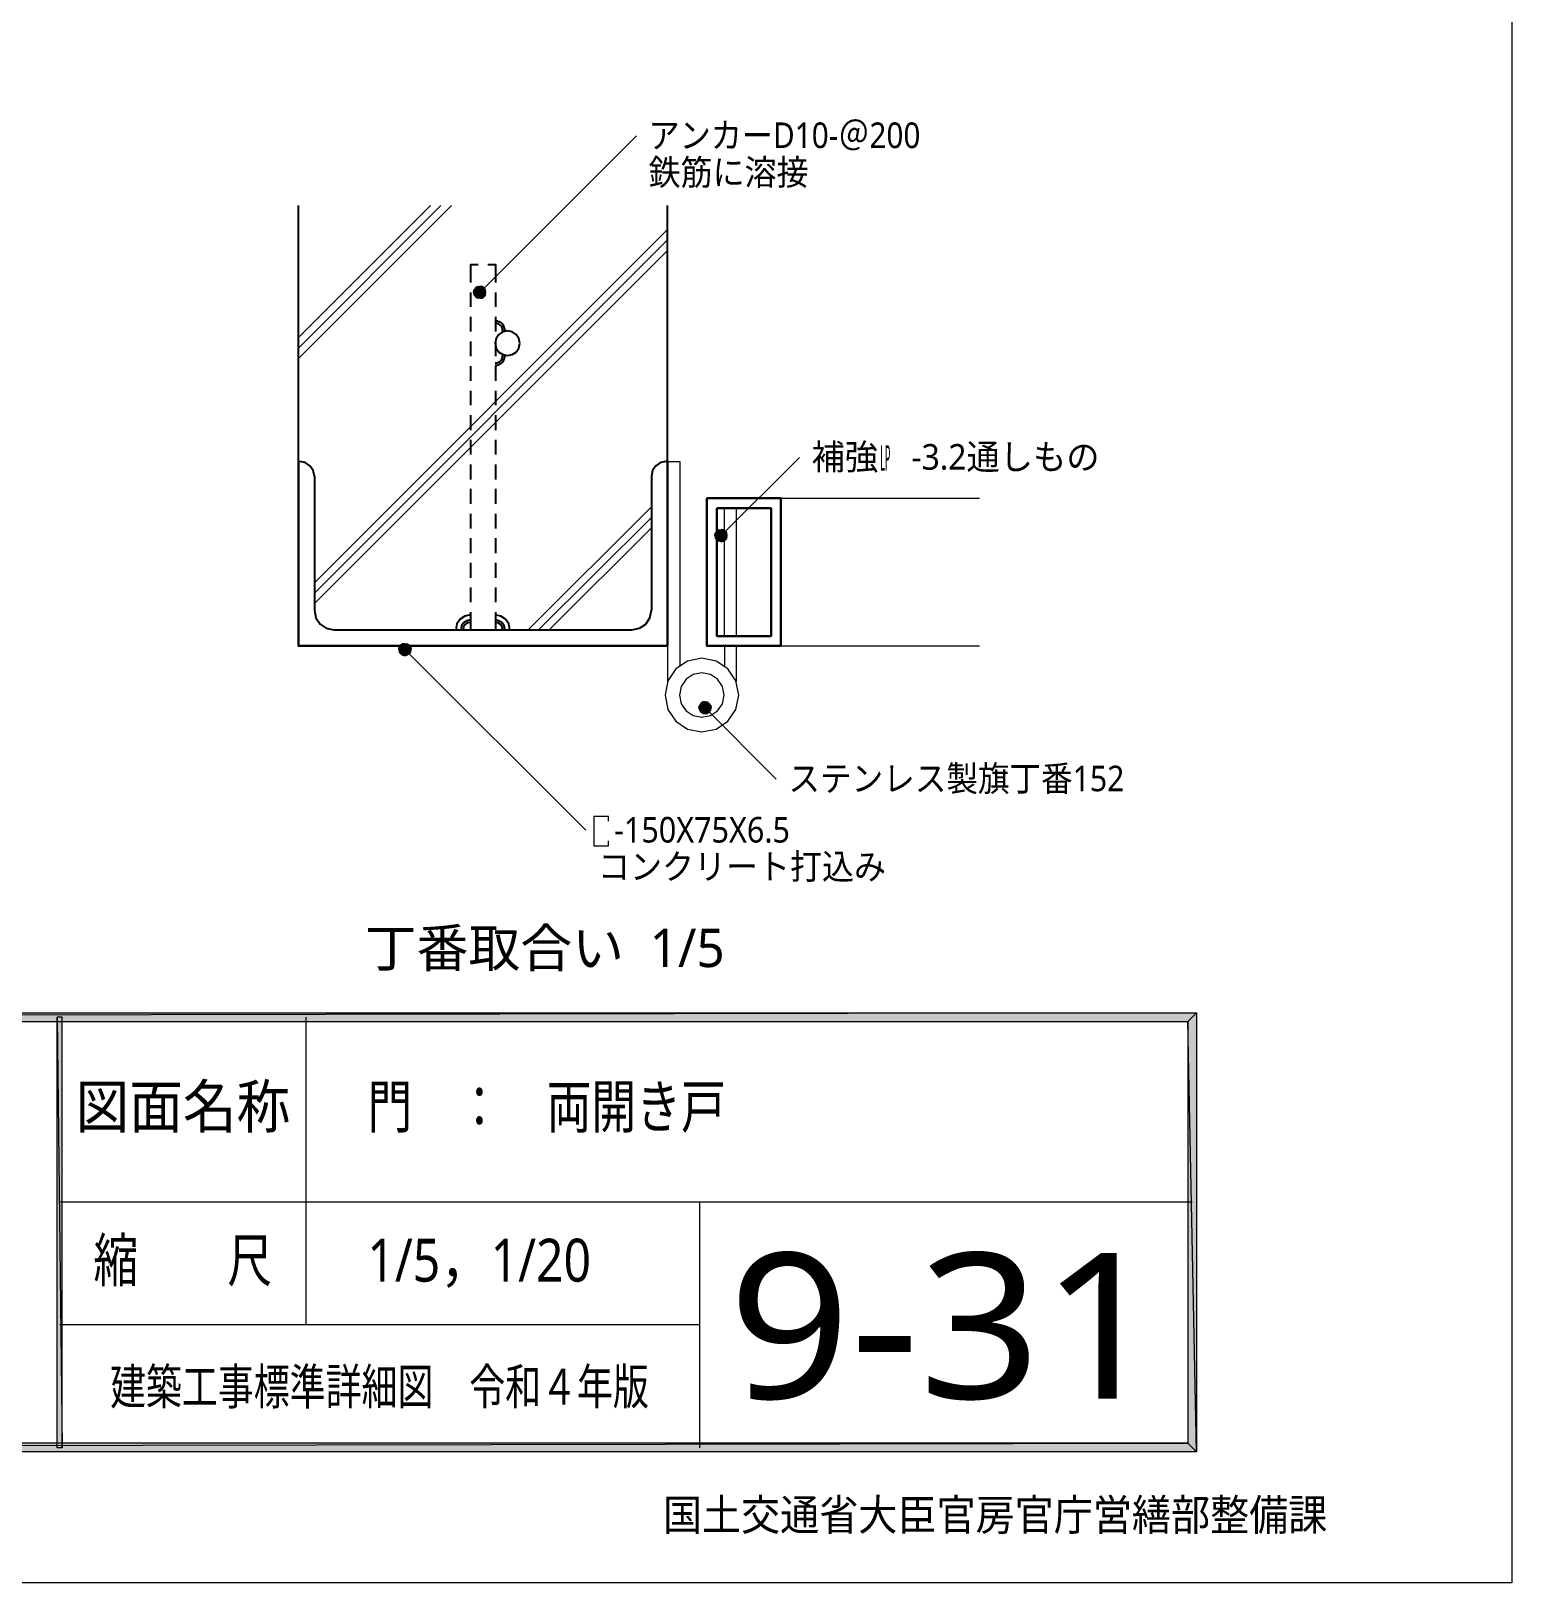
# Model space of a CAD drawing. Header units: millimetres. Extents: x 0 to 420, y 0 to 297.
# Drawn here: x 299.8 to 420.2, y 0 to 126.1 of the extents above; entities that cross this region are included whole.
import ezdxf
from ezdxf.enums import TextEntityAlignment as Align

# ---------------------------------------------------------------- set-up
doc = ezdxf.new("R2010")
doc.units = ezdxf.units.MM
doc.styles.add('kst32b', font='NotoSansJP-Variable.ttf')

msp = doc.modelspace()

# ---------------------------------------------------------------- hatches: boundary and pattern name
h = msp.add_hatch(color=7)
h.paths.add_polyline_path([(335.94, 105.26), (335.83, 105.09), (336.3, 104.9), (335.94, 105.26)])
h.paths.add_polyline_path([(335.83, 105.09), (336.3, 104.9), (335.79, 104.9), (335.83, 105.09)])
h.paths.add_polyline_path([(336.3, 104.9), (335.79, 104.9), (335.83, 104.71), (336.3, 104.9)])
for points in [[(335.83, 104.71), (335.94, 104.56), (336.3, 104.9), (335.83, 104.71)], [(355.43, 84.94), (355.56, 84.77), (355.9, 85.13), (355.43, 84.94)], [(330.03, 76.33), (329.86, 76.22), (330.22, 75.86), (330.03, 76.33)], [(354.41, 71.61), (354.25, 71.48), (354.61, 71.14), (354.41, 71.61)]]:
    msp.add_hatch(color=7).paths.add_polyline_path(points)
h = msp.add_hatch(color=7)
h.paths.add_polyline_path([(336.49, 105.37), (336.3, 105.41), (336.3, 104.9), (336.49, 105.37)])
h.paths.add_polyline_path([(336.3, 105.41), (336.3, 104.9), (336.11, 105.37), (336.3, 105.41)])
h.paths.add_polyline_path([(336.3, 104.9), (336.11, 105.37), (335.94, 105.26), (336.3, 104.9)])
h = msp.add_hatch(color=7)
h.paths.add_polyline_path([(335.94, 104.56), (336.11, 104.44), (336.3, 104.9), (335.94, 104.56)])
h.paths.add_polyline_path([(336.11, 104.44), (336.3, 104.9), (336.3, 104.42), (336.11, 104.44)])
h.paths.add_polyline_path([(336.3, 104.9), (336.3, 104.42), (336.49, 104.44), (336.3, 104.9)])
h = msp.add_hatch(color=7)
h.paths.add_polyline_path([(336.8, 104.9), (336.76, 105.09), (336.3, 104.9), (336.8, 104.9)])
h.paths.add_polyline_path([(336.76, 105.09), (336.3, 104.9), (336.66, 105.26), (336.76, 105.09)])
h.paths.add_polyline_path([(336.3, 104.9), (336.66, 105.26), (336.49, 105.37), (336.3, 104.9)])
h = msp.add_hatch(color=7)
h.paths.add_polyline_path([(336.49, 104.44), (336.66, 104.56), (336.3, 104.9), (336.49, 104.44)])
h.paths.add_polyline_path([(336.66, 104.56), (336.3, 104.9), (336.76, 104.71), (336.66, 104.56)])
h.paths.add_polyline_path([(336.3, 104.9), (336.76, 104.71), (336.8, 104.9), (336.3, 104.9)])
h = msp.add_hatch(color=7)
h.paths.add_polyline_path([(355.56, 85.47), (355.43, 85.32), (355.9, 85.13), (355.56, 85.47)])
h.paths.add_polyline_path([(355.43, 85.32), (355.9, 85.13), (355.41, 85.13), (355.43, 85.32)])
h.paths.add_polyline_path([(355.9, 85.13), (355.41, 85.13), (355.43, 84.94), (355.9, 85.13)])
h = msp.add_hatch(color=7)
h.paths.add_polyline_path([(356.09, 85.6), (355.9, 85.62), (355.9, 85.13), (356.09, 85.6)])
h.paths.add_polyline_path([(355.9, 85.62), (355.9, 85.13), (355.71, 85.6), (355.9, 85.62)])
h.paths.add_polyline_path([(355.9, 85.13), (355.71, 85.6), (355.56, 85.47), (355.9, 85.13)])
h = msp.add_hatch(color=7)
h.paths.add_polyline_path([(355.56, 84.77), (355.71, 84.67), (355.9, 85.13), (355.56, 84.77)])
h.paths.add_polyline_path([(355.71, 84.67), (355.9, 85.13), (355.9, 84.62), (355.71, 84.67)])
h.paths.add_polyline_path([(355.9, 85.13), (355.9, 84.62), (356.09, 84.67), (355.9, 85.13)])
h = msp.add_hatch(color=7)
h.paths.add_polyline_path([(356.4, 85.13), (356.36, 85.32), (355.9, 85.13), (356.4, 85.13)])
h.paths.add_polyline_path([(356.36, 85.32), (355.9, 85.13), (356.26, 85.47), (356.36, 85.32)])
h.paths.add_polyline_path([(355.9, 85.13), (356.26, 85.47), (356.09, 85.6), (355.9, 85.13)])
h = msp.add_hatch(color=7)
h.paths.add_polyline_path([(356.09, 84.67), (356.26, 84.77), (355.9, 85.13), (356.09, 84.67)])
h.paths.add_polyline_path([(356.26, 84.77), (355.9, 85.13), (356.36, 84.94), (356.26, 84.77)])
h.paths.add_polyline_path([(355.9, 85.13), (356.36, 84.94), (356.4, 85.13), (355.9, 85.13)])
h = msp.add_hatch(color=7)
h.paths.add_polyline_path([(329.86, 76.22), (329.76, 76.05), (330.22, 75.86), (329.86, 76.22)])
h.paths.add_polyline_path([(329.76, 76.05), (330.22, 75.86), (329.71, 75.86), (329.76, 76.05)])
h.paths.add_polyline_path([(330.22, 75.86), (329.71, 75.86), (329.76, 75.67), (330.22, 75.86)])
h = msp.add_hatch(color=7)
h.paths.add_polyline_path([(329.76, 75.67), (329.86, 75.52), (330.22, 75.86), (329.76, 75.67)])
h.paths.add_polyline_path([(329.86, 75.52), (330.22, 75.86), (330.03, 75.42), (329.86, 75.52)])
h.paths.add_polyline_path([(330.22, 75.86), (330.03, 75.42), (330.22, 75.37), (330.22, 75.86)])
h = msp.add_hatch(color=7)
h.paths.add_polyline_path([(330.58, 76.22), (330.41, 76.33), (330.22, 75.86), (330.58, 76.22)])
h.paths.add_polyline_path([(330.41, 76.33), (330.22, 75.86), (330.22, 76.37), (330.41, 76.33)])
h.paths.add_polyline_path([(330.22, 75.86), (330.22, 76.37), (330.03, 76.33), (330.22, 75.86)])
h = msp.add_hatch(color=7)
h.paths.add_polyline_path([(330.69, 75.67), (330.73, 75.86), (330.22, 75.86), (330.69, 75.67)])
h.paths.add_polyline_path([(330.73, 75.86), (330.22, 75.86), (330.69, 76.05), (330.73, 75.86)])
h.paths.add_polyline_path([(330.22, 75.86), (330.69, 76.05), (330.58, 76.22), (330.22, 75.86)])
h = msp.add_hatch(color=7)
h.paths.add_polyline_path([(330.22, 75.37), (330.41, 75.42), (330.22, 75.86), (330.22, 75.37)])
h.paths.add_polyline_path([(330.41, 75.42), (330.22, 75.86), (330.58, 75.52), (330.41, 75.42)])
h.paths.add_polyline_path([(330.22, 75.86), (330.58, 75.52), (330.69, 75.67), (330.22, 75.86)])
h = msp.add_hatch(color=7)
h.paths.add_polyline_path([(354.25, 71.48), (354.14, 71.33), (354.61, 71.14), (354.25, 71.48)])
h.paths.add_polyline_path([(354.14, 71.33), (354.61, 71.14), (354.1, 71.14), (354.14, 71.33)])
h.paths.add_polyline_path([(354.61, 71.14), (354.1, 71.14), (354.14, 70.95), (354.61, 71.14)])
h = msp.add_hatch(color=7)
h.paths.add_polyline_path([(354.14, 70.95), (354.25, 70.78), (354.61, 71.14), (354.14, 70.95)])
h.paths.add_polyline_path([(354.25, 70.78), (354.61, 71.14), (354.41, 70.68), (354.25, 70.78)])
h.paths.add_polyline_path([(354.61, 71.14), (354.41, 70.68), (354.61, 70.63), (354.61, 71.14)])
h = msp.add_hatch(color=7)
h.paths.add_polyline_path([(354.94, 71.48), (354.8, 71.61), (354.61, 71.14), (354.94, 71.48)])
h.paths.add_polyline_path([(354.8, 71.61), (354.61, 71.14), (354.61, 71.63), (354.8, 71.61)])
h.paths.add_polyline_path([(354.61, 71.14), (354.61, 71.63), (354.41, 71.61), (354.61, 71.14)])
h = msp.add_hatch(color=7)
h.paths.add_polyline_path([(355.07, 70.95), (355.09, 71.14), (354.61, 71.14), (355.07, 70.95)])
h.paths.add_polyline_path([(355.09, 71.14), (354.61, 71.14), (355.07, 71.33), (355.09, 71.14)])
h.paths.add_polyline_path([(354.61, 71.14), (355.07, 71.33), (354.94, 71.48), (354.61, 71.14)])
h = msp.add_hatch(color=7)
h.paths.add_polyline_path([(354.61, 70.63), (354.8, 70.68), (354.61, 71.14), (354.61, 70.63)])
h.paths.add_polyline_path([(354.8, 70.68), (354.61, 71.14), (354.94, 70.78), (354.8, 70.68)])
h.paths.add_polyline_path([(354.61, 71.14), (354.94, 70.78), (355.07, 70.95), (354.61, 71.14)])
h = msp.add_hatch(color=7)
h.paths.add_polyline_path([(393.83, 11.35), (394.53, 10.65), (393.83, 45.64), (393.83, 11.35)])
h.paths.add_polyline_path([(394.53, 10.65), (393.83, 45.64), (394.53, 46.33), (394.53, 10.65)])
h.paths.add_polyline_path([(393.83, 45.64), (394.53, 46.33), (26.52, 45.64), (393.83, 45.64)])
h.paths.add_polyline_path([(394.53, 46.33), (26.52, 45.64), (25.82, 46.33), (394.53, 46.33)])
h.paths.add_polyline_path([(26.52, 45.64), (25.82, 46.33), (26.52, 11.35), (26.52, 45.64)])
h.paths.add_polyline_path([(25.82, 46.33), (26.52, 11.35), (25.82, 10.65), (25.82, 46.33)])
h.paths.add_polyline_path([(26.52, 11.35), (25.82, 10.65), (393.83, 11.35), (26.52, 11.35)])
h.paths.add_polyline_path([(25.82, 10.65), (393.83, 11.35), (394.53, 10.65), (25.82, 10.65)])
h = msp.add_hatch(color=7)
h.paths.add_polyline_path([(302.37, 46), (301.96, 46), (302.37, 10.99), (302.37, 46)])
h.paths.add_polyline_path([(301.96, 46), (302.37, 10.99), (301.96, 10.99), (301.96, 46)])

# ---------------------------------------------------------------- linework, layer by layer
at = {"lineweight": 13}
for points in [[(0.19, 0), (0.19, 296.97), (420.16, 296.97), (420.16, 0)], [(357.34, 72.17), (357.1, 73.33), (356.46, 74.29), (355.51, 74.93), (354.34, 75.16), (353.17, 74.93), (352.22, 74.29), (351.58, 73.33), (351.35, 72.17), (351.58, 71), (352.22, 70.05), (353.17, 69.41), (354.34, 69.17), (355.51, 69.41), (356.46, 70.05), (357.1, 71)], [(356.15, 72.17), (356.01, 72.87), (355.62, 73.45), (355.05, 73.84), (354.34, 73.98), (353.64, 73.84), (353.06, 73.45), (352.67, 72.87), (352.53, 72.17), (352.67, 71.46), (353.06, 70.89), (353.64, 70.5), (354.34, 70.36), (355.05, 70.5), (355.62, 70.89), (356.01, 71.46)]]:
    msp.add_lwpolyline(points, close=True, dxfattribs=at)
for points in [[(336.3, 104.9), (349.02, 117.62)], [(321.56, 99.53), (334.01, 111.95)], [(333.14, 111.95), (321.56, 100.37)], [(321.56, 101.22), (332.3, 111.95)], [(322.86, 81.3), (351.56, 110)], [(351.56, 109.16), (322.86, 80.45)], [(322.86, 79.61), (351.56, 108.31)], [(351.56, 91.16), (352.55, 91.16), (352.55, 74.57)], [(355.9, 85.13), (362.27, 91.48)], [(350.27, 87.5), (340.23, 77.47)], [(356.17, 76.96), (356.17, 87.35)], [(357.17, 76.96), (357.17, 87.35)], [(360.76, 88.16), (376.91, 88.16)], [(341.08, 77.47), (350.27, 86.64)], [(350.27, 85.79), (341.93, 77.47)], [(330.22, 75.86), (344.91, 61.19)], [(351.56, 76.16), (351.56, 73.24)], [(356.17, 76.16), (356.17, 74.57)], [(357.17, 73.24), (357.17, 76.16)], [(360.76, 76.16), (376.91, 76.16)], [(354.61, 71.14), (360.38, 65.34)], [(346.77, 61.91), (346.77, 62.31), (345.57, 62.31), (345.57, 59.92), (346.77, 59.92), (346.77, 60.32)], [(322.18, 46), (322.18, 21)], [(302.18, 30.99), (394.17, 30.99)], [(354.16, 30.99), (354.16, 10.99)], [(302.18, 21), (354.16, 21)]]:
    msp.add_lwpolyline(points, dxfattribs=at)
at = {"lineweight": 25}
for points in [[(321.56, 91.16), (321.56, 111.95)], [(351.45, 91.16), (351.56, 91.16), (351.56, 111.95)], [(335.56, 105.71), (335.56, 107.17), (336.17, 107.17)], [(336.95, 107.17), (337.57, 107.17), (337.57, 105.71)], [(335.56, 103.72), (335.56, 104.9)], [(337.57, 104.9), (337.57, 103.72)], [(335.56, 101.71), (335.56, 102.91)], [(338.35, 101.76), (338.34, 101.92), (338.29, 102.07), (338.22, 102.21), (338.12, 102.33), (338, 102.44), (337.86, 102.51), (337.71, 102.56), (337.56, 102.57)], [(338.15, 101.69), (338.16, 101.82), (338.13, 101.95), (338.09, 102.07), (338.01, 102.17), (337.92, 102.26), (337.81, 102.33), (337.68, 102.37), (337.56, 102.38)], [(337.57, 102.91), (337.57, 101.71)], [(335.56, 99.72), (335.56, 100.9)], [(337.56, 99.17), (337.68, 99.18), (337.81, 99.22), (337.92, 99.29), (338.01, 99.37), (338.09, 99.48), (338.13, 99.6), (338.16, 99.73), (338.15, 99.86)], [(337.56, 98.98), (337.71, 98.99), (337.86, 99.04), (338, 99.11), (338.12, 99.21), (338.22, 99.34), (338.29, 99.48), (338.34, 99.63), (338.35, 99.79)], [(337.57, 100.9), (337.57, 99.72)], [(335.56, 97.71), (335.56, 98.91)], [(337.57, 98.91), (337.57, 97.71)], [(335.56, 95.72), (335.56, 96.9)], [(337.57, 96.9), (337.57, 95.72)], [(335.56, 93.7), (335.56, 94.91)], [(337.57, 94.91), (337.57, 93.7)], [(335.56, 91.72), (335.56, 92.92)], [(337.57, 92.92), (337.57, 91.72)], [(321.56, 91.16), (321.67, 91.16)], [(322.86, 89.97), (322.76, 90.43), (322.5, 90.81), (322.12, 91.07), (321.66, 91.16)], [(335.56, 89.7), (335.56, 90.91)], [(337.57, 90.91), (337.57, 89.7)], [(351.44, 91.16), (350.98, 91.07), (350.6, 90.81), (350.34, 90.43), (350.24, 89.97)], [(322.86, 89.96), (322.86, 79.06)], [(350.27, 79.06), (350.27, 89.96)], [(335.56, 87.71), (335.56, 88.92)], [(337.57, 88.92), (337.57, 87.71)], [(335.56, 85.7), (335.56, 86.91)], [(337.57, 86.91), (337.57, 85.7)], [(335.56, 83.71), (335.56, 84.92)], [(337.57, 84.92), (337.57, 83.71)], [(335.56, 81.7), (335.56, 82.91)], [(337.57, 82.91), (337.57, 81.7)], [(335.56, 79.71), (335.56, 80.92)], [(337.57, 80.92), (337.57, 79.71)], [(322.86, 79.07), (322.98, 78.45), (323.32, 77.94), (323.83, 77.6), (324.45, 77.47)], [(335.54, 78.68), (335.08, 78.58), (334.7, 78.33), (334.44, 77.95), (334.35, 77.48)], [(335.54, 78.27), (335.24, 78.21), (334.98, 78.04), (334.81, 77.79), (334.75, 77.48)], [(335.56, 77.47), (335.56, 78.91)], [(338.75, 77.48), (338.66, 77.95), (338.4, 78.33), (338.02, 78.58), (337.56, 78.68)], [(338.35, 77.48), (338.29, 77.79), (338.12, 78.04), (337.86, 78.21), (337.56, 78.27)], [(337.57, 78.91), (337.57, 77.47)], [(348.65, 77.47), (349.27, 77.6), (349.78, 77.94), (350.12, 78.45), (350.24, 79.07)], [(324.46, 77.47), (348.66, 77.47)], [(335.54, 78.08), (335.31, 78.04), (335.12, 77.91), (334.99, 77.72), (334.94, 77.48)], [(338.16, 77.48), (338.11, 77.72), (337.98, 77.91), (337.79, 78.04), (337.56, 78.08)]]:
    msp.add_lwpolyline(points, dxfattribs=at)
at = {"lineweight": 0}
for points in [[(335.83, 105.09), (336.3, 104.9), (335.79, 104.9)], [(336.3, 104.9), (335.79, 104.9), (335.83, 104.71)], [(335.94, 105.26), (335.83, 105.09), (336.3, 104.9)], [(335.83, 104.71), (335.94, 104.56), (336.3, 104.9)], [(336.3, 104.9), (336.11, 105.37), (335.94, 105.26)], [(335.94, 104.56), (336.11, 104.44), (336.3, 104.9)], [(336.3, 105.41), (336.3, 104.9), (336.11, 105.37)], [(336.11, 104.44), (336.3, 104.9), (336.3, 104.42)], [(336.49, 105.37), (336.3, 105.41), (336.3, 104.9)], [(336.3, 104.9), (336.66, 105.26), (336.49, 105.37)], [(336.76, 105.09), (336.3, 104.9), (336.66, 105.26)], [(336.8, 104.9), (336.76, 105.09), (336.3, 104.9)], [(336.3, 104.9), (336.3, 104.42), (336.49, 104.44)], [(336.49, 104.44), (336.66, 104.56), (336.3, 104.9)], [(336.66, 104.56), (336.3, 104.9), (336.76, 104.71)], [(336.3, 104.9), (336.76, 104.71), (336.8, 104.9)], [(355.43, 85.32), (355.9, 85.13), (355.41, 85.13)], [(355.9, 85.13), (355.41, 85.13), (355.43, 84.94)], [(355.56, 85.47), (355.43, 85.32), (355.9, 85.13)], [(355.43, 84.94), (355.56, 84.77), (355.9, 85.13)], [(355.9, 85.13), (355.71, 85.6), (355.56, 85.47)], [(355.56, 84.77), (355.71, 84.67), (355.9, 85.13)], [(355.9, 85.62), (355.9, 85.13), (355.71, 85.6)], [(355.71, 84.67), (355.9, 85.13), (355.9, 84.62)], [(356.09, 85.6), (355.9, 85.62), (355.9, 85.13)], [(355.9, 85.13), (356.26, 85.47), (356.09, 85.6)], [(356.36, 85.32), (355.9, 85.13), (356.26, 85.47)], [(356.4, 85.13), (356.36, 85.32), (355.9, 85.13)], [(355.9, 85.13), (355.9, 84.62), (356.09, 84.67)], [(356.09, 84.67), (356.26, 84.77), (355.9, 85.13)], [(356.26, 84.77), (355.9, 85.13), (356.36, 84.94)], [(355.9, 85.13), (356.36, 84.94), (356.4, 85.13)], [(329.76, 76.05), (330.22, 75.86), (329.71, 75.86)], [(330.22, 75.86), (329.71, 75.86), (329.76, 75.67)], [(329.86, 76.22), (329.76, 76.05), (330.22, 75.86)], [(329.76, 75.67), (329.86, 75.52), (330.22, 75.86)], [(330.03, 76.33), (329.86, 76.22), (330.22, 75.86)], [(329.86, 75.52), (330.22, 75.86), (330.03, 75.42)], [(330.22, 75.86), (330.22, 76.37), (330.03, 76.33)], [(330.22, 75.86), (330.03, 75.42), (330.22, 75.37)], [(330.41, 76.33), (330.22, 75.86), (330.22, 76.37)], [(330.58, 76.22), (330.41, 76.33), (330.22, 75.86)], [(330.22, 75.86), (330.69, 76.05), (330.58, 76.22)], [(330.73, 75.86), (330.22, 75.86), (330.69, 76.05)], [(330.22, 75.37), (330.41, 75.42), (330.22, 75.86)], [(330.41, 75.42), (330.22, 75.86), (330.58, 75.52)], [(330.22, 75.86), (330.58, 75.52), (330.69, 75.67)], [(330.69, 75.67), (330.73, 75.86), (330.22, 75.86)], [(354.14, 71.33), (354.61, 71.14), (354.1, 71.14)], [(354.61, 71.14), (354.1, 71.14), (354.14, 70.95)], [(354.25, 71.48), (354.14, 71.33), (354.61, 71.14)], [(354.14, 70.95), (354.25, 70.78), (354.61, 71.14)], [(354.41, 71.61), (354.25, 71.48), (354.61, 71.14)], [(354.25, 70.78), (354.61, 71.14), (354.41, 70.68)], [(354.61, 71.14), (354.61, 71.63), (354.41, 71.61)], [(354.61, 71.14), (354.41, 70.68), (354.61, 70.63)], [(354.8, 71.61), (354.61, 71.14), (354.61, 71.63)], [(354.94, 71.48), (354.8, 71.61), (354.61, 71.14)], [(354.61, 71.14), (355.07, 71.33), (354.94, 71.48)], [(355.09, 71.14), (354.61, 71.14), (355.07, 71.33)], [(354.61, 70.63), (354.8, 70.68), (354.61, 71.14)], [(354.8, 70.68), (354.61, 71.14), (354.94, 70.78)], [(354.61, 71.14), (354.94, 70.78), (355.07, 70.95)], [(355.07, 70.95), (355.09, 71.14), (354.61, 71.14)], [(394.53, 46.33), (26.52, 45.64), (25.82, 46.33)], [(393.83, 45.64), (394.53, 46.33), (26.52, 45.64)], [(302.37, 46), (301.96, 46), (302.37, 10.99)], [(301.96, 46), (302.37, 10.99), (301.96, 10.99)], [(394.53, 10.65), (393.83, 45.64), (394.53, 46.33)], [(393.83, 11.35), (394.53, 10.65), (393.83, 45.64)], [(26.52, 11.35), (25.82, 10.65), (393.83, 11.35)], [(25.82, 10.65), (393.83, 11.35), (394.53, 10.65)]]:
    msp.add_lwpolyline(points, close=True, dxfattribs=at)
at = {"lineweight": 25}
msp.add_lwpolyline([(339.56, 100.76), (339.48, 101.16), (339.26, 101.47), (338.94, 101.69), (338.55, 101.77), (338.16, 101.69), (337.84, 101.47), (337.62, 101.16), (337.54, 100.76), (337.62, 100.37), (337.84, 100.05), (338.16, 99.84), (338.55, 99.76), (338.94, 99.84), (339.26, 100.05), (339.48, 100.37)], close=True, dxfattribs=at)
at = {"lineweight": 30}
for points in [[(321.56, 91.16), (321.56, 76.16), (351.56, 76.16)], [(351.56, 91.16), (351.56, 76.16)], [(354.75, 88.16), (354.75, 76.16), (360.76, 76.16)], [(354.75, 76.16), (354.75, 88.16), (360.76, 88.16), (360.76, 76.16)]]:
    msp.add_lwpolyline(points, dxfattribs=at)
msp.add_lwpolyline([(355.56, 87.35), (355.56, 76.96), (359.96, 76.96), (359.96, 87.35)], close=True, dxfattribs=at)

# ---------------------------------------------------------------- texts
at = {"style": 'kst32b'}
for s, height, p, p2 in [('アンカーD10-＠200', 2.0791, (350.01, 116.63), (372.1, 116.63)), ('鉄筋に溶接', 2.079, (350.01, 113.62), (363.01, 113.62)), ('補強\u3000-3.2通しもの', 2.0791, (363.26, 90.49), (386.65, 90.49)), ('LP', 2.079, (368.83, 90.4), (369.66, 90.4)), ('ステンレス製旗丁番152', 2.0791, (361.38, 64.35), (388.67, 64.35)), ('-150X75X6.5', 2.0791, (347.21, 60.18), (361.5, 60.18)), ('コンクリート打込み', 2.079, (345.91, 57.19), (369.3, 57.19)), ('丁番取合い  1/5', 3.119, (326.96, 50.06), (356.2, 50.06)), ('図面名称', 3.491, (303.45, 36.98), (320.9, 36.98)), ('門\u3000：\u3000両開き戸', 3.491, (327.17, 36.98), (356.29, 36.98)), ('縮\u3000\u3000尺', 3.491, (304.91, 24.49), (319.43, 24.49)), ('1/5，1/20', 3.491, (327.17, 24.49), (345.34, 24.49)), ('9-31', 11.831, (356.51, 14.99), (391.8, 14.99)), ('建築工事標準詳細図\u3000令和４年版', 2.919, (306.26, 14.5), (350.04, 14.5)), ('国土交通省大臣官房官庁営繕部整備課', 2.54, (351.18, 4.27), (405.16, 4.27))]:
    msp.add_text(s, height=height, dxfattribs=at).set_placement(p, p2, align=Align.FIT)

doc.saveas('drawing.dxf')
